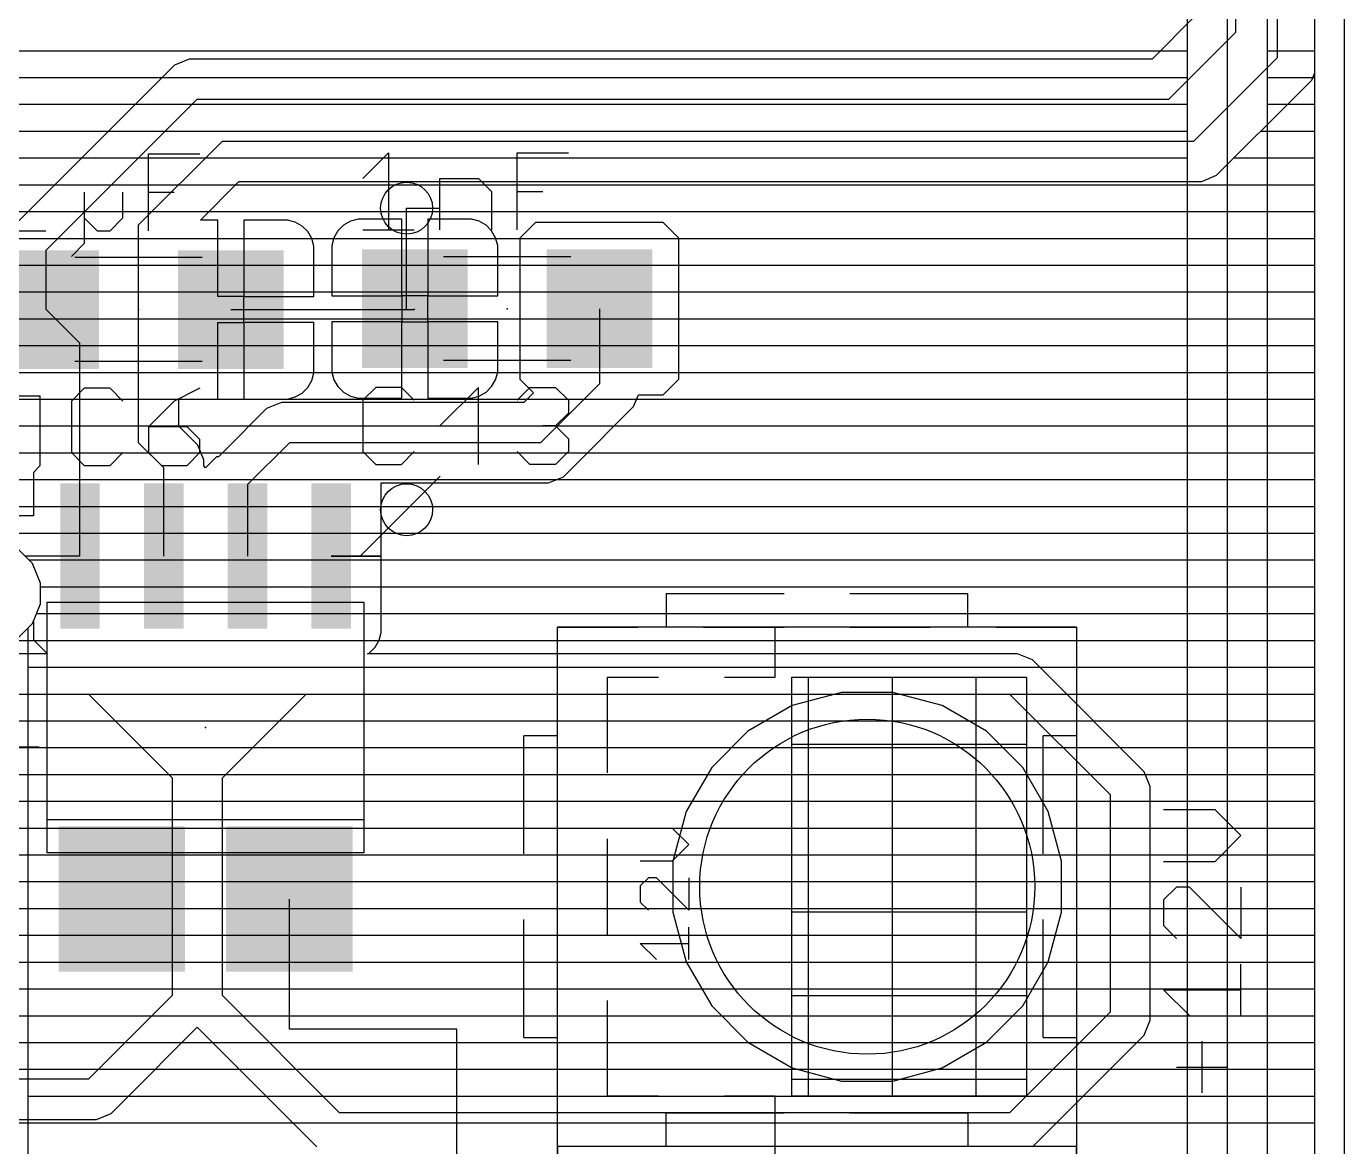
# Model space of a CAD drawing. Extents: x -0.64 to 6, y -0.15 to 7.8.
# Drawn here: x 4.963 to 5.75, y 1.73 to 2.399 of the extents above; entities that cross this region are included whole.
import ezdxf

# ---------------------------------------------------------------- set-up
doc = ezdxf.new("R2010")
doc.units = 0
for name, color, linetype in [('1', 22, 'CONTINUOUS'), ('16', 175, 'CONTINUOUS'), ('17', 82, 'CONTINUOUS'), ('18', 82, 'CONTINUOUS'), ('20', 6, 'CONTINUOUS'), ('21', 253, 'CONTINUOUS'), ('23', 7, 'CONTINUOUS'), ('25', 253, 'CONTINUOUS'), ('27', 253, 'CONTINUOUS'), ('49', 253, 'CONTINUOUS'), ('51', 253, 'CONTINUOUS')]:
    doc.layers.add(name, color=color, linetype=linetype)

# ---------------------------------------------------------------- blocks, each defined once
blk = doc.blocks.new('RECT')
blk.add_solid([(-0.5, -0.5), (0.5, -0.5), (-0.5, 0.5), (0.5, 0.5)])
blk = doc.blocks.new('ROUNDP')
blk.add_circle((0, 0), 0.5)
blk = doc.blocks.new('ROUNDV')
blk.add_circle((0, 0), 0.5)

msp = doc.modelspace()

# ---------------------------------------------------------------- linework, layer by layer
at = {"layer": '1'}
for p, q in [((5.71, 2.38), (5.71, 5.44)), ((5.685, 2.395), (5.685, 5.425)), ((5.661, 2.404941), (5.635059, 2.379)), ((5.645, 2.355), (5.685, 2.395)), ((4.134, 2.384), (5.640059, 2.384)), ((5.060226, 2.379), (5.051405, 2.375346)), ((5.635059, 2.379), (5.060226, 2.379)), ((5.66, 2.33), (5.71, 2.38)), ((5.051405, 2.375346), (5.044654, 2.368595)), ((5.730346, 2.366405), (5.732, 2.370398)), ((5.732, 2.370398), (5.732, -0.132)), ((4.134, 2.368), (5.044059, 2.368)), ((5.044654, 2.368595), (4.956992, 2.280933)), ((5.723595, 2.359654), (5.730346, 2.366405)), ((5.731007, 2.368), (5.732, 2.368)), ((4.974882, 2.264882), (5.065, 2.355)), ((5.065, 2.355), (5.645, 2.355)), ((5.673595, 2.309654), (5.723595, 2.359654)), ((4.134, 2.352), (5.028059, 2.352)), ((5.715941, 2.352), (5.732, 2.352)), ((4.134, 2.336), (5.012059, 2.336)), ((5.03, 2.28), (5.08, 2.33)), ((5.08, 2.33), (5.66, 2.33)), ((5.699941, 2.336), (5.732, 2.336)), ((4.134, 2.32), (4.996059, 2.32)), ((5.683941, 2.32), (5.732, 2.32)), ((5.066874, 2.282933), (5.089941, 2.306)), ((5.089941, 2.306), (5.664774, 2.306)), ((5.664774, 2.306), (5.673595, 2.309654)), ((4.134, 2.304), (4.980059, 2.304)), ((5.087941, 2.304), (5.732, 2.304)), ((4.134, 2.288), (4.964059, 2.288)), ((5.07737, 2.282933), (5.066874, 2.282933)), ((5.071941, 2.288), (5.732, 2.288)), ((5.07737, 2.237249), (5.07737, 2.282933)), ((5.118984, 2.282933), (5.092866, 2.282933)), ((5.092866, 2.282933), (5.092866, 2.237249)), ((5.123562, 2.281706), (5.118984, 2.282933)), ((5.161016, 2.283433), (5.156438, 2.282206)), ((5.187134, 2.283433), (5.161016, 2.283433)), ((5.187134, 2.237749), (5.187134, 2.283433)), ((5.19, 2.23), (5.19, 2.29)), ((5.228748, 2.283433), (5.20263, 2.283433)), ((5.20263, 2.283433), (5.20263, 2.237749)), ((5.233326, 2.282206), (5.228748, 2.283433)), ((5.03, 2.15), (5.03, 2.28)), ((5.127666, 2.279337), (5.123562, 2.281706)), ((5.131018, 2.275985), (5.127666, 2.279337)), ((5.133387, 2.271881), (5.131018, 2.275985)), ((5.148982, 2.276485), (5.146612, 2.272381)), ((5.152334, 2.279837), (5.148982, 2.276485)), ((5.156438, 2.282206), (5.152334, 2.279837)), ((5.23743, 2.279837), (5.233326, 2.282206)), ((5.240781, 2.276485), (5.23743, 2.279837)), ((5.243151, 2.272381), (5.240781, 2.276485)), ((5.266995, 2.281433), (5.257622, 2.27206)), ((5.343242, 2.281433), (5.266995, 2.281433)), ((5.352614, 2.27206), (5.343242, 2.281433)), ((5.07737, 2.272), (5.092866, 2.272)), ((5.133319, 2.272), (5.14651, 2.272)), ((5.134614, 2.267303), (5.133387, 2.271881)), ((5.134614, 2.237248), (5.134614, 2.267303)), ((5.146612, 2.272381), (5.145386, 2.267803)), ((5.145386, 2.267803), (5.145386, 2.237748)), ((5.187134, 2.272), (5.20263, 2.272)), ((5.244378, 2.267803), (5.243151, 2.272381)), ((5.243253, 2.272), (5.257622, 2.272)), ((5.244378, 2.237748), (5.244378, 2.267803)), ((5.257622, 2.27206), (5.257622, 2.187939)), ((5.352614, 2.187939), (5.352614, 2.27206)), ((5.352614, 2.272), (5.732, 2.272)), ((4.974882, 2.2295), (4.974882, 2.264882)), ((5.07737, 2.256), (5.092866, 2.256)), ((5.134614, 2.256), (5.145386, 2.256)), ((5.187134, 2.256), (5.20263, 2.256)), ((5.244378, 2.256), (5.257622, 2.256)), ((5.352614, 2.256), (5.732, 2.256)), ((5.07737, 2.24), (5.092866, 2.24)), ((5.092866, 2.237249), (5.07737, 2.237249)), ((5.092867, 2.221752), (5.092867, 2.237248)), ((5.092867, 2.237248), (5.134614, 2.237248)), ((5.134614, 2.24), (5.145386, 2.24)), ((5.145386, 2.237748), (5.187133, 2.237748)), ((5.187133, 2.237748), (5.187133, 2.222252)), ((5.187134, 2.24), (5.20263, 2.24)), ((5.20263, 2.237749), (5.187134, 2.237749)), ((5.202631, 2.222252), (5.202631, 2.237748)), ((5.202631, 2.237748), (5.244378, 2.237748)), ((5.244378, 2.24), (5.257622, 2.24)), ((5.352614, 2.24), (5.732, 2.24)), ((4.995, 2.209382), (4.974882, 2.2295)), ((5.085118, 2.2295), (5.194382, 2.2295)), ((5.085118, 2.2295), (5.1895, 2.2295)), ((5.1895, 2.2295), (5.19, 2.23)), ((5.194382, 2.2295), (5.194882, 2.23)), ((5.305118, 2.23), (5.305118, 2.185118)), ((5.07737, 2.176067), (5.07737, 2.221751)), ((5.07737, 2.221751), (5.092866, 2.221751)), ((5.092866, 2.221751), (5.092866, 2.176067)), ((5.092867, 2.224), (5.187133, 2.224)), ((5.134614, 2.221752), (5.092867, 2.221752)), ((5.134614, 2.191697), (5.134614, 2.221752)), ((5.187133, 2.222252), (5.145386, 2.222252)), ((5.145386, 2.222252), (5.145386, 2.192197)), ((5.187134, 2.176567), (5.187134, 2.222251)), ((5.187134, 2.222251), (5.20263, 2.222251)), ((5.20263, 2.222251), (5.20263, 2.176567)), ((5.202631, 2.224), (5.257622, 2.224)), ((5.244378, 2.222252), (5.202631, 2.222252)), ((5.244378, 2.192197), (5.244378, 2.222252)), ((5.352614, 2.224), (5.732, 2.224)), ((4.995, 2.082362), (4.995, 2.209382)), ((5.07737, 2.208), (5.092866, 2.208)), ((5.134614, 2.208), (5.145386, 2.208)), ((5.187134, 2.208), (5.20263, 2.208)), ((5.244378, 2.208), (5.257622, 2.208)), ((5.352614, 2.208), (5.732, 2.208)), ((5.07737, 2.192), (5.092866, 2.192)), ((5.133387, 2.187119), (5.134614, 2.191697)), ((5.134614, 2.192), (5.145439, 2.192)), ((5.145386, 2.192197), (5.146612, 2.187619)), ((5.187134, 2.192), (5.20263, 2.192)), ((5.243151, 2.187619), (5.244378, 2.192197)), ((5.244325, 2.192), (5.257622, 2.192)), ((5.257622, 2.187939), (5.26581, 2.179751)), ((5.343242, 2.178567), (5.352614, 2.187939)), ((5.352614, 2.192), (5.732, 2.192)), ((5.127666, 2.179663), (5.131018, 2.183015)), ((5.131018, 2.183015), (5.133387, 2.187119)), ((5.146612, 2.187619), (5.148982, 2.183515)), ((5.148982, 2.183515), (5.152334, 2.180163)), ((5.152334, 2.180163), (5.156438, 2.177794)), ((5.233326, 2.177794), (5.23743, 2.180163)), ((5.23743, 2.180163), (5.240781, 2.183515)), ((5.240781, 2.183515), (5.243151, 2.187619)), ((5.305118, 2.185118), (5.27, 2.15)), ((4.6455, 2.176), (4.971, 2.176)), ((4.936758, 2.178067), (4.971, 2.178067)), ((4.971, 2.178067), (4.971, 2.136108)), ((5.054, 2.159941), (5.054, 2.176067)), ((5.054, 2.176067), (5.07737, 2.176067)), ((5.054, 2.176), (5.262059, 2.176)), ((5.092866, 2.176067), (5.118984, 2.176067)), ((5.115226, 2.174), (5.106405, 2.170346)), ((5.260059, 2.174), (5.115226, 2.174)), ((5.118984, 2.176067), (5.123562, 2.177294)), ((5.123562, 2.177294), (5.127666, 2.179663)), ((5.156438, 2.177794), (5.161016, 2.176567)), ((5.161016, 2.176567), (5.187134, 2.176567)), ((5.20263, 2.176567), (5.228748, 2.176567)), ((5.228748, 2.176567), (5.233326, 2.177794)), ((5.26581, 2.179751), (5.260059, 2.174)), ((5.325464, 2.171523), (5.328382, 2.178567)), ((5.327319, 2.176), (5.732, 2.176)), ((5.328382, 2.178567), (5.343242, 2.178567)), ((5.106405, 2.170346), (5.081405, 2.145346)), ((5.290346, 2.136405), (5.325464, 2.171523)), ((4.6455, 2.16), (4.971, 2.16)), ((5.054, 2.16), (5.096059, 2.16)), ((5.065346, 2.148595), (5.054, 2.159941)), ((5.313941, 2.16), (5.732, 2.16)), ((5.045, 2.135), (5.03, 2.15)), ((5.069, 2.139774), (5.065346, 2.148595)), ((5.12, 2.15), (5.095, 2.125)), ((5.27, 2.15), (5.12, 2.15)), ((4.6455, 2.144), (4.971, 2.144)), ((5.067249, 2.144), (5.080059, 2.144)), ((5.076562, 2.141669), (5.07, 2.135108)), ((5.077728, 2.141669), (5.076562, 2.141669)), ((5.081405, 2.145346), (5.077728, 2.141669)), ((5.297941, 2.144), (5.732, 2.144)), ((4.971, 2.136108), (4.967189, 2.132297)), ((5.045, 2.082362), (5.045, 2.135)), ((5.069, 2.136108), (5.069, 2.139774)), ((5.07, 2.135108), (5.069, 2.136108)), ((5.283595, 2.129654), (5.290346, 2.136405)), ((4.6455, 2.128), (4.967189, 2.128)), ((4.967189, 2.132297), (4.967189, 2.106362)), ((5.095, 2.125), (5.095, 2.082362)), ((5.174811, 2.082363), (5.174811, 2.126)), ((5.174811, 2.126), (5.274774, 2.126)), ((5.274774, 2.126), (5.283595, 2.129654)), ((5.279602, 2.128), (5.732, 2.128)), ((4.634416, 2.112), (4.967189, 2.112)), ((5.162362, 2.082362), (5.19, 2.11)), ((5.174811, 2.112), (5.732, 2.112)), ((4.967189, 2.106362), (4.957588, 2.106362)), ((5.174811, 2.096), (5.732, 2.096)), ((4.995, 2.082362), (4.962362, 2.082362)), ((5.145, 2.082362), (5.162362, 2.082362)), ((5.145001, 2.082361), (5.145001, 2.082363)), ((5.145001, 2.082363), (5.174811, 2.082363)), ((5.174811, 2.082361), (5.145001, 2.082361)), ((5.174811, 2.036685), (5.174811, 2.082361)), ((5.174811, 2.08), (5.732, 2.08)), ((5.174811, 2.064), (5.732, 2.064)), ((5.174811, 2.048), (5.732, 2.048)), ((4.957843, 2.033296), (4.966704, 2.042157)), ((4.966704, 2.042157), (4.967189, 2.043327)), ((4.967189, 2.043327), (4.967189, 2.032428)), ((4.954716, 2.032), (4.967617, 2.032)), ((4.967189, 2.032428), (4.975617, 2.024)), ((5.171215, 2.028003), (5.173584, 2.032107)), ((5.173522, 2.032), (5.732, 2.032)), ((5.173584, 2.032107), (5.174811, 2.036685)), ((4.975617, 2.024), (4.189941, 2.024)), ((5.166734, 2.024), (5.167863, 2.024651)), ((5.554774, 2.024), (5.166734, 2.024)), ((5.167863, 2.024651), (5.171215, 2.028003)), ((5.563595, 2.020346), (5.554774, 2.024)), ((5.570346, 2.013595), (5.563595, 2.020346)), ((5.567941, 2.016), (5.732, 2.016)), ((5.630346, 1.953595), (5.570346, 2.013595)), ((4.18, 2), (5, 2)), ((5, 2), (5.05, 1.95)), ((5.08, 1.95), (5.13, 2)), ((5.13, 2), (5.55, 2)), ((5.55, 2), (5.61, 1.94)), ((5.583941, 2), (5.732, 2)), ((3.89, 1.984), (5.016, 1.984)), ((5.114, 1.984), (5.566, 1.984)), ((5.599941, 1.984), (5.732, 1.984)), ((3.89, 1.968), (5.032, 1.968)), ((5.098, 1.968), (5.582, 1.968)), ((5.615941, 1.968), (5.732, 1.968)), ((3.89, 1.952), (5.048, 1.952)), ((5.082, 1.952), (5.598, 1.952)), ((5.634, 1.944774), (5.630346, 1.953595)), ((5.631007, 1.952), (5.732, 1.952)), ((5.05, 1.95), (5.05, 1.82)), ((5.08, 1.82), (5.08, 1.95)), ((5.634, 1.805226), (5.634, 1.944774)), ((5.61, 1.94), (5.61, 1.81)), ((3.89, 1.936), (5.05, 1.936)), ((5.08, 1.936), (5.61, 1.936)), ((5.634, 1.936), (5.732, 1.936)), ((3.89, 1.92), (5.05, 1.92)), ((5.08, 1.92), (5.61, 1.92)), ((5.634, 1.92), (5.732, 1.92)), ((3.89, 1.904), (5.05, 1.904)), ((5.08, 1.904), (5.61, 1.904)), ((5.634, 1.904), (5.732, 1.904)), ((3.89, 1.888), (5.05, 1.888)), ((5.08, 1.888), (5.61, 1.888)), ((5.634, 1.888), (5.732, 1.888)), ((5.12, 1.8), (5.12, 1.877638)), ((3.89, 1.872), (5.05, 1.872)), ((5.08, 1.872), (5.61, 1.872)), ((5.634, 1.872), (5.732, 1.872)), ((3.89, 1.856), (5.05, 1.856)), ((5.08, 1.856), (5.61, 1.856)), ((5.634, 1.856), (5.732, 1.856)), ((3.89, 1.84), (5.05, 1.84)), ((5.08, 1.84), (5.61, 1.84)), ((5.634, 1.84), (5.732, 1.84)), ((3.906, 1.824), (5.05, 1.824)), ((5.05, 1.82), (5, 1.77)), ((5.08, 1.824), (5.61, 1.824)), ((5.15, 1.75), (5.08, 1.82)), ((5.634, 1.824), (5.732, 1.824)), ((3.922, 1.808), (5.038, 1.808)), ((5.092, 1.808), (5.608, 1.808)), ((5.61, 1.81), (5.55, 1.75)), ((5.630346, 1.796405), (5.634, 1.805226)), ((5.634, 1.808), (5.732, 1.808)), ((5.020346, 1.756405), (5.065, 1.801059)), ((5.065, 1.801059), (5.129654, 1.736405)), ((5.22, 1.8), (5.12, 1.8)), ((5.22, 1.34), (5.22, 1.8)), ((5.623595, 1.789654), (5.630346, 1.796405)), ((3.938, 1.792), (5.022, 1.792)), ((5.055941, 1.792), (5.074059, 1.792)), ((5.108, 1.792), (5.592, 1.792)), ((5.563595, 1.729654), (5.623595, 1.789654)), ((5.625941, 1.792), (5.732, 1.792)), ((3.954, 1.776), (5.006, 1.776)), ((5.039941, 1.776), (5.090059, 1.776)), ((5.124, 1.776), (5.576, 1.776)), ((5.609941, 1.776), (5.732, 1.776)), ((5, 1.77), (3.96, 1.77)), ((5.013595, 1.749654), (5.020346, 1.756405)), ((5.023941, 1.76), (5.106059, 1.76)), ((5.14, 1.76), (5.56, 1.76)), ((5.593941, 1.76), (5.732, 1.76)), ((5.004774, 1.746), (5.013595, 1.749654)), ((5.55, 1.75), (5.15, 1.75)), ((3.222, 1.744), (5.122059, 1.744)), ((3.955226, 1.746), (5.004774, 1.746)), ((5.577941, 1.744), (5.732, 1.744)), ((5.129654, 1.736405), (5.136405, 1.729654))]:
    msp.add_line(p, q, dxfattribs=at)
at = {"layer": '16'}
for p, q in [((5.732, 7.782), (5.732, -0.132)), ((5.704, 1.280548), (5.704, 5.384774)), ((5.68, 1.26), (5.68, 5.38)), ((5.656, 5.370059), (5.656, 1.280548)), ((4.454, 2.384), (5.656, 2.384)), ((5.704, 2.384), (5.732, 2.384)), ((4.454, 2.368), (5.656, 2.368)), ((5.704, 2.368), (5.732, 2.368)), ((4.454, 2.352), (5.656, 2.352)), ((5.704, 2.352), (5.732, 2.352)), ((4.454, 2.336), (5.656, 2.336)), ((5.704, 2.336), (5.732, 2.336)), ((4.454, 2.32), (5.656, 2.32)), ((5.704, 2.32), (5.732, 2.32)), ((4.454, 2.304), (5.656, 2.304)), ((5.704, 2.304), (5.732, 2.304)), ((4.454, 2.288), (5.656, 2.288)), ((5.19, 2.29), (5.21, 2.29)), ((5.704, 2.288), (5.732, 2.288)), ((4.454, 2.272), (5.656, 2.272)), ((5.704, 2.272), (5.732, 2.272)), ((4.454, 2.256), (5.656, 2.256)), ((5.704, 2.256), (5.732, 2.256)), ((4.454, 2.24), (5.656, 2.24)), ((5.704, 2.24), (5.732, 2.24)), ((4.454, 2.224), (5.656, 2.224)), ((5.704, 2.224), (5.732, 2.224)), ((4.616916, 2.208), (5.656, 2.208)), ((5.704, 2.208), (5.732, 2.208)), ((4.632916, 2.192), (5.656, 2.192)), ((5.704, 2.192), (5.732, 2.192)), ((4.6455, 2.176), (5.656, 2.176)), ((5.704, 2.176), (5.732, 2.176)), ((4.6455, 2.16), (5.656, 2.16)), ((5.704, 2.16), (5.732, 2.16)), ((4.6455, 2.144), (5.656, 2.144)), ((5.704, 2.144), (5.732, 2.144)), ((4.6455, 2.128), (5.656, 2.128)), ((5.19, 2.11), (5.21, 2.13)), ((5.704, 2.128), (5.732, 2.128)), ((4.634416, 2.112), (5.656, 2.112)), ((5.704, 2.112), (5.732, 2.112)), ((4.618416, 2.096), (5.656, 2.096)), ((5.704, 2.096), (5.732, 2.096)), ((4.966704, 2.077843), (4.957843, 2.086704)), ((4.964548, 2.08), (5.656, 2.08)), ((4.9715, 2.066266), (4.966704, 2.077843)), ((5.704, 2.08), (5.732, 2.08)), ((4.9715, 2.053734), (4.9715, 2.066266)), ((4.9715, 2.064), (5.656, 2.064)), ((5.704, 2.064), (5.732, 2.064)), ((4.966704, 2.042157), (4.9715, 2.053734)), ((4.969125, 2.048), (5.656, 2.048)), ((5.704, 2.048), (5.732, 2.048)), ((4.964, 2.039452), (4.966704, 2.042157)), ((4.964, 1.240548), (4.964, 2.039452)), ((4.964, 2.032), (5.656, 2.032)), ((5.704, 2.032), (5.732, 2.032)), ((4.964, 2.016), (5.656, 2.016)), ((5.704, 2.016), (5.732, 2.016)), ((4.964, 2), (5.445997, 2)), ((5.449728, 2.001), (5.420226, 1.993095)), ((5.480272, 2.001), (5.449728, 2.001)), ((5.509774, 1.993095), (5.480272, 2.001)), ((5.484003, 2), (5.656, 2)), ((5.704, 2), (5.732, 2)), ((5.420226, 1.993095), (5.393774, 1.977823)), ((5.536226, 1.977823), (5.509774, 1.993095)), ((4.964, 1.984), (5.404473, 1.984)), ((5.525527, 1.984), (5.656, 1.984)), ((5.704, 1.984), (5.732, 1.984)), ((5.393774, 1.977823), (5.372177, 1.956226)), ((5.557823, 1.956226), (5.536226, 1.977823)), ((4.964, 1.968), (5.383951, 1.968)), ((5.546049, 1.968), (5.656, 1.968)), ((5.704, 1.968), (5.732, 1.968)), ((4.964, 1.952), (5.369737, 1.952)), ((5.372177, 1.956226), (5.356905, 1.929774)), ((5.573095, 1.929774), (5.557823, 1.956226)), ((5.560263, 1.952), (5.656, 1.952)), ((5.704, 1.952), (5.732, 1.952)), ((4.964, 1.936), (5.3605, 1.936)), ((5.356905, 1.929774), (5.349, 1.900272)), ((5.5695, 1.936), (5.656, 1.936)), ((5.581, 1.900272), (5.573095, 1.929774)), ((5.704, 1.936), (5.732, 1.936)), ((4.964, 1.92), (5.354286, 1.92)), ((5.575714, 1.92), (5.656, 1.92)), ((5.704, 1.92), (5.732, 1.92)), ((4.964, 1.904), (5.349999, 1.904)), ((5.349, 1.900272), (5.349, 1.869728)), ((5.580001, 1.904), (5.656, 1.904)), ((5.581, 1.869728), (5.581, 1.900272)), ((5.704, 1.904), (5.732, 1.904)), ((4.964, 1.888), (5.349, 1.888)), ((5.581, 1.888), (5.656, 1.888)), ((5.704, 1.888), (5.732, 1.888)), ((4.964, 1.872), (5.349, 1.872)), ((5.349, 1.869728), (5.356905, 1.840226)), ((5.573095, 1.840226), (5.581, 1.869728)), ((5.581, 1.872), (5.656, 1.872)), ((5.704, 1.872), (5.732, 1.872)), ((4.964, 1.856), (5.352678, 1.856)), ((5.577321, 1.856), (5.656, 1.856)), ((5.704, 1.856), (5.732, 1.856)), ((4.964, 1.84), (5.357035, 1.84)), ((5.356905, 1.840226), (5.372177, 1.813774)), ((5.557823, 1.813774), (5.573095, 1.840226)), ((5.572964, 1.84), (5.656, 1.84)), ((5.704, 1.84), (5.732, 1.84)), ((4.964, 1.824), (5.366273, 1.824)), ((5.563727, 1.824), (5.656, 1.824)), ((5.704, 1.824), (5.732, 1.824)), ((5.372177, 1.813774), (5.393774, 1.792177)), ((5.536226, 1.792177), (5.557823, 1.813774)), ((4.964, 1.808), (5.377951, 1.808)), ((5.552049, 1.808), (5.656, 1.808)), ((5.704, 1.808), (5.732, 1.808)), ((4.964, 1.792), (5.394081, 1.792)), ((5.393774, 1.792177), (5.420226, 1.776905)), ((5.509774, 1.776905), (5.536226, 1.792177)), ((5.535919, 1.792), (5.656, 1.792)), ((5.704, 1.792), (5.732, 1.792)), ((4.964, 1.776), (5.423604, 1.776)), ((5.420226, 1.776905), (5.449728, 1.769)), ((5.480272, 1.769), (5.509774, 1.776905)), ((5.506396, 1.776), (5.656, 1.776)), ((5.704, 1.776), (5.732, 1.776)), ((5.449728, 1.769), (5.480272, 1.769)), ((4.964, 1.76), (5.656, 1.76)), ((5.704, 1.76), (5.732, 1.76)), ((4.964, 1.744), (5.656, 1.744)), ((5.704, 1.744), (5.732, 1.744))]:
    msp.add_line(p, q, dxfattribs=at)
at = {"layer": '20'}
msp.add_line((5.75, -0.15), (5.75, 7.8), dxfattribs=at)
at = {"layer": '21'}
for p, q in [((5.672654, 1.930811), (5.641961, 1.930811)), ((5.688, 1.915464), (5.672654, 1.930811)), ((5.348825, 1.91978), (5.329475, 1.91978)), ((5.3585, 1.910105), (5.348825, 1.91978)), ((5.672654, 1.900118), (5.688, 1.915464)), ((5.348825, 1.90043), (5.3585, 1.910105)), ((5.329475, 1.90043), (5.348825, 1.90043)), ((5.641961, 1.900118), (5.672654, 1.900118)), ((5.334313, 1.890315), (5.329475, 1.885477)), ((5.33915, 1.890315), (5.334313, 1.890315)), ((5.3585, 1.870965), (5.33915, 1.890315)), ((5.3585, 1.890315), (5.3585, 1.870965)), ((5.329475, 1.885477), (5.329475, 1.875803)), ((5.649634, 1.884771), (5.641961, 1.877098)), ((5.657307, 1.884771), (5.649634, 1.884771)), ((5.688, 1.854078), (5.657307, 1.884771)), ((5.688, 1.884771), (5.688, 1.854078)), ((5.329475, 1.875803), (5.334313, 1.870965)), ((5.641961, 1.877098), (5.641961, 1.861752)), ((5.3585, 1.8415), (5.3585, 1.86085)), ((5.641961, 1.861752), (5.649634, 1.854078)), ((5.33915, 1.8415), (5.329475, 1.851175)), ((5.329475, 1.851175), (5.3585, 1.851175)), ((5.688, 1.808039), (5.688, 1.838732)), ((5.657307, 1.808039), (5.641961, 1.823386)), ((5.641961, 1.823386), (5.688, 1.823386)), ((5.66498, 1.762), (5.66498, 1.792693)), ((5.649634, 1.777346), (5.680327, 1.777346))]:
    msp.add_line(p, q, dxfattribs=at)
at = {"layer": '23'}
for p in [(5.03, 2.2295), (5.25, 2.23), (5.07, 1.98)]:
    msp.add_point(p, dxfattribs=at)
at = {"layer": '25'}
for p, q in [((4.997594, 2.182539), (4.989921, 2.174866)), ((5.012941, 2.182539), (4.997594, 2.182539)), ((5.020614, 2.174866), (5.012941, 2.182539)), ((5.066653, 2.182539), (5.051307, 2.174866)), ((5.171555, 2.183039), (5.163882, 2.175366)), ((5.186902, 2.183039), (5.171555, 2.183039)), ((5.194575, 2.175366), (5.186902, 2.183039)), ((5.232941, 2.183039), (5.209921, 2.16002)), ((5.232941, 2.137), (5.232941, 2.183039)), ((5.255961, 2.175366), (5.263634, 2.183039)), ((5.263634, 2.183039), (5.27898, 2.183039)), ((5.27898, 2.183039), (5.286653, 2.175366)), ((4.989921, 2.174866), (4.989921, 2.144173)), ((5.051307, 2.174866), (5.035961, 2.15952)), ((5.163882, 2.175366), (5.163882, 2.144673)), ((5.286653, 2.175366), (5.286653, 2.167693)), ((5.286653, 2.167693), (5.27898, 2.16002)), ((5.035961, 2.15952), (5.035961, 2.144173)), ((5.05898, 2.15952), (5.035961, 2.15952)), ((5.066653, 2.151846), (5.05898, 2.15952)), ((5.209921, 2.16002), (5.240614, 2.16002)), ((5.27898, 2.16002), (5.271307, 2.16002)), ((5.27898, 2.16002), (5.286653, 2.152346)), ((5.066653, 2.144173), (5.066653, 2.151846)), ((5.286653, 2.152346), (5.286653, 2.144673)), ((4.989921, 2.144173), (4.997594, 2.1365)), ((5.012941, 2.1365), (5.020614, 2.144173)), ((5.035961, 2.144173), (5.043634, 2.1365)), ((5.05898, 2.1365), (5.066653, 2.144173)), ((5.163882, 2.144673), (5.171555, 2.137)), ((5.186902, 2.137), (5.194575, 2.144673)), ((5.263634, 2.137), (5.255961, 2.144673)), ((5.286653, 2.144673), (5.27898, 2.137)), ((4.997594, 2.1365), (5.012941, 2.1365)), ((5.043634, 2.1365), (5.05898, 2.1365)), ((5.171555, 2.137), (5.186902, 2.137)), ((5.27898, 2.137), (5.263634, 2.137)), ((4.909288, 1.968386), (4.970673, 1.968386))]:
    msp.add_line(p, q, dxfattribs=at)
at = {"layer": '27'}
for p, q in [((5.03596, 2.2765), (5.03596, 2.322539)), ((5.03596, 2.322539), (5.066653, 2.322539)), ((5.163882, 2.307693), (5.179228, 2.323039)), ((5.179228, 2.323039), (5.179228, 2.277)), ((5.255961, 2.277), (5.255961, 2.323039)), ((5.255961, 2.323039), (5.286653, 2.323039)), ((5.209921, 2.277), (5.209921, 2.307693)), ((5.209921, 2.307693), (5.232941, 2.307693)), ((5.232941, 2.307693), (5.240614, 2.30002)), ((4.997594, 2.29952), (4.997594, 2.284173)), ((5.020614, 2.284173), (5.020614, 2.29952)), ((5.03596, 2.29952), (5.051307, 2.29952)), ((5.240614, 2.30002), (5.240614, 2.277)), ((5.255961, 2.30002), (5.271307, 2.30002)), ((4.997594, 2.284173), (5.005267, 2.2765)), ((4.997594, 2.284173), (4.997594, 2.268827)), ((5.012941, 2.2765), (5.020614, 2.284173)), ((4.943882, 2.2765), (4.974575, 2.2765)), ((5.005267, 2.2765), (5.012941, 2.2765)), ((5.163882, 2.277), (5.194575, 2.277)), ((4.997594, 2.268827), (4.989921, 2.261154))]:
    msp.add_line(p, q, dxfattribs=at)
at = {"layer": '49'}
for p, q in [((5.345, 2.06), (5.345, 2.04)), ((5.345, 2.06), (5.415315, 2.06)), ((5.454685, 2.06), (5.525, 2.06)), ((5.525, 2.04), (5.525, 2.06)), ((5.28, 1.992028), (5.28, 2.04)), ((5.28, 2.04), (5.327972, 2.04)), ((5.367343, 2.04), (5.415315, 2.04)), ((5.41, 2.01), (5.41, 2.04)), ((5.454685, 2.04), (5.502657, 2.04)), ((5.542028, 2.04), (5.59, 2.04)), ((5.59, 2.04), (5.59, 1.992028)), ((5.31, 1.952913), (5.31, 2.01)), ((5.31, 2.01), (5.340315, 2.01)), ((5.379685, 2.01), (5.41, 2.01)), ((5.42, 1.76), (5.42, 2.01)), ((5.42, 2.01), (5.56, 2.01)), ((5.43, 1.76), (5.43, 2.01)), ((5.48, 1.76), (5.48, 2.01)), ((5.53, 1.76), (5.53, 2.01)), ((5.56, 2.01), (5.56, 1.76)), ((5.28, 1.975), (5.26, 1.975)), ((5.26, 1.904685), (5.26, 1.975)), ((5.42, 1.97), (5.56, 1.97)), ((5.59, 1.975), (5.57, 1.975)), ((5.57, 1.904685), (5.57, 1.975)), ((5.28, 1.904685), (5.28, 1.952657)), ((5.59, 1.952657), (5.59, 1.904685)), ((5.31, 1.856457), (5.31, 1.913543)), ((5.42, 1.92), (5.56, 1.92)), ((5.26, 1.795), (5.26, 1.865315)), ((5.28, 1.817343), (5.28, 1.865315)), ((5.42, 1.87), (5.56, 1.87)), ((5.57, 1.795), (5.57, 1.865315)), ((5.59, 1.865315), (5.59, 1.817343)), ((5.42, 1.82), (5.56, 1.82)), ((5.31, 1.76), (5.31, 1.817087)), ((5.26, 1.795), (5.28, 1.795)), ((5.57, 1.795), (5.59, 1.795)), ((5.28, 1.73), (5.28, 1.777972)), ((5.59, 1.777972), (5.59, 1.73)), ((5.42, 1.77), (5.56, 1.77)), ((5.340315, 1.76), (5.31, 1.76)), ((5.41, 1.76), (5.379685, 1.76)), ((5.41, 1.7), (5.41, 1.76)), ((5.56, 1.76), (5.42, 1.76)), ((5.345, 1.73), (5.345, 1.75)), ((5.345, 1.75), (5.415315, 1.75)), ((5.454685, 1.75), (5.525, 1.75)), ((5.525, 1.75), (5.525, 1.73)), ((5.28, 1.73), (5.28, 1.682028)), ((5.327972, 1.73), (5.28, 1.73)), ((5.415315, 1.73), (5.367343, 1.73)), ((5.502657, 1.73), (5.454685, 1.73)), ((5.59, 1.73), (5.542028, 1.73)), ((5.59, 1.682028), (5.59, 1.73))]:
    msp.add_line(p, q, dxfattribs=at)
at = {"layer": '51'}
for p, q in [((5.067992, 2.260484), (4.992008, 2.260484)), ((5.287992, 2.260984), (5.212008, 2.260984)), ((5.067992, 2.198516), (4.992008, 2.198516)), ((5.287992, 2.199016), (5.212008, 2.199016)), ((4.975512, 1.924882), (4.975512, 2.054803)), ((4.975512, 2.054803), (5.164488, 2.054803)), ((5.164488, 2.054803), (5.164488, 1.924882)), ((5.28, 1.73), (5.28, 2.04)), ((5.59, 2.04), (5.28, 2.04)), ((5.59, 2.04), (5.59, 1.73)), ((4.975512, 1.905197), (4.975512, 1.924882)), ((5.164488, 1.924882), (4.975512, 1.924882)), ((5.164488, 1.924882), (5.164488, 1.905197)), ((5.164488, 1.905197), (4.975512, 1.905197)), ((5.28, 1.42), (5.28, 1.73)), ((5.59, 1.73), (5.28, 1.73)), ((5.59, 1.73), (5.59, 1.42))]:
    msp.add_line(p, q, dxfattribs=at)

# ---------------------------------------------------------------- block references
at = {"layer": '1', "xscale": 0.062992, "yscale": 0.070866, "rotation": 180}
for p in [(4.974882, 2.2295), (5.085118, 2.2295), (5.194882, 2.23), (5.305118, 2.23)]:
    msp.add_blockref('RECT', p, dxfattribs=at)
at = {"layer": '1', "yscale": 0.086614}
for p, xscale in [((4.995, 2.082362), 0.023622), ((5.045, 2.082362), 0.023622), ((5.095, 2.082362), 0.023622), ((5.145, 2.082362), 0.023622), ((5.02, 1.877638), 0.075591), ((5.12, 1.877638), 0.075591)]:
    msp.add_blockref('RECT', p, dxfattribs=dict(at, xscale=xscale))
at = {"layer": '17', "xscale": 0.2, "yscale": 0.2}
msp.add_blockref('ROUNDP', (5.465, 1.885), dxfattribs=at)
msp.add_blockref('ROUNDP', (5.465, 1.885), dxfattribs=at)
at = {"layer": '18', "xscale": 0.031, "yscale": 0.031}
for p in [(5.19, 2.29), (5.19, 2.29), (5.19, 2.11), (5.19, 2.11)]:
    msp.add_blockref('ROUNDV', p, dxfattribs=at)
at = {"layer": '51', "xscale": 0.029531, "yscale": 0.066929, "rotation": 180}
for p in [(4.977766, 2.229465), (5.082234, 2.229535), (5.197766, 2.229965), (5.302234, 2.230035)]:
    msp.add_blockref('RECT', p, dxfattribs=at)
at = {"layer": '51', "xscale": 0.019291, "yscale": 0.043307}
for p in [(4.995, 2.080394), (5.045, 2.080394), (5.095, 2.080394), (5.145, 2.080394), (4.995, 1.879606), (5.045, 1.879606), (5.095, 1.879606), (5.145, 1.879606)]:
    msp.add_blockref('RECT', p, dxfattribs=at)

doc.saveas('drawing.dxf')
